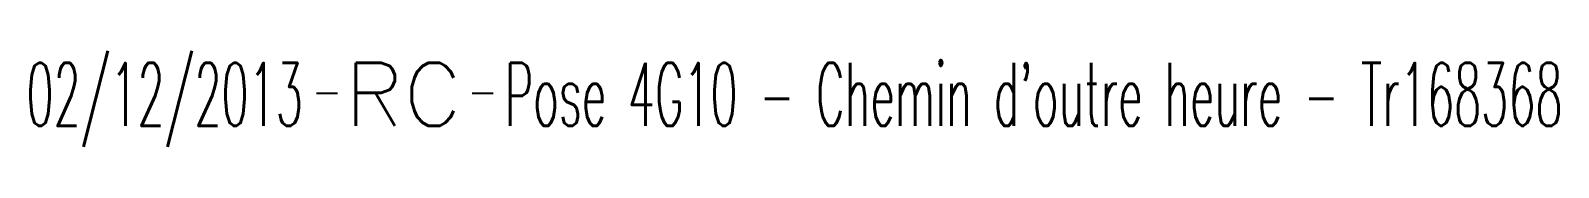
# Model space of a CAD drawing. Header units: millimetres. Extents: x 151012 to 151930, y 112069 to 113000.
# Drawn here: x 151511.34 to 151547.6, y 112487.31 to 112489.59 of the extents above; entities that cross this region are included whole.
import ezdxf
from ezdxf.enums import TextEntityAlignment as Align

# ---------------------------------------------------------------- set-up
doc = ezdxf.new("R2010")
doc.units = ezdxf.units.MM
doc.layers.get('0').update_dxf_attribs({"linetype": 'CONTINUOUS'})
doc.layers.add('E_910', color=7, linetype='CONTINUOUS')
doc.styles.get("Standard").update_dxf_attribs({"font": 'romans.shx', "width": 0.85})

# ---------------------------------------------------------------- blocks, each defined once
blk = doc.blocks.new('GIS_MODF')
at = {"color": 0, "linetype": 'Continuous', "flags": 128}
for points in [[(-2.176, -0.014), (-1.676, -0.014)], [(1.519, -0.014), (2.019, -0.014)]]:
    blk.add_lwpolyline(points, dxfattribs=at)
at = {"color": 0, "linetype": 'Continuous', "width": 0.5}
blk.add_attdef('DATE', text='', height=1.5, dxfattribs=at).set_placement((-2.502, -0.798), align=Align.RIGHT)
at = {"color": 0, "linetype": 'Continuous', "width": 1.771291}
blk.add_attdef('USER', text='', height=1.5, dxfattribs=at).set_placement((-1.507, -0.798), (1.276, -0.798), align=Align.FIT)
at = {"color": 0, "linetype": 'Continuous', "width": 0.5}
blk.add_attdef('DESC', (2.289, -0.798), '', height=1.5, dxfattribs=at)

msp = doc.modelspace()

# ---------------------------------------------------------------- block references
at = {"layer": 'E_910', "color": 7}
ref = msp.add_blockref('GIS_MODF', (151520.307, 112488.607), dxfattribs=at)
ref.add_attrib('DATE', '02/12/2013', dxfattribs={"layer": '0', "color": 0, "linetype": 'Continuous', "height": 1.5, "width": 0.5}).set_placement((151517.806, 112487.809), align=Align.RIGHT)
ref.add_attrib('USER', 'RC', dxfattribs={"layer": '0', "color": 0, "linetype": 'Continuous', "height": 1.5, "width": 0.99919}).set_placement((151518.8, 112487.809), (151521.584, 112487.809), align=Align.FIT)
ref.add_attrib('DESC', "Pose 4G10 - Chemin d'outre heure - Tr168368", (151522.596, 112487.809), dxfattribs={"layer": '0', "color": 0, "linetype": 'Continuous', "height": 1.5, "width": 0.5})

doc.saveas('drawing.dxf')
